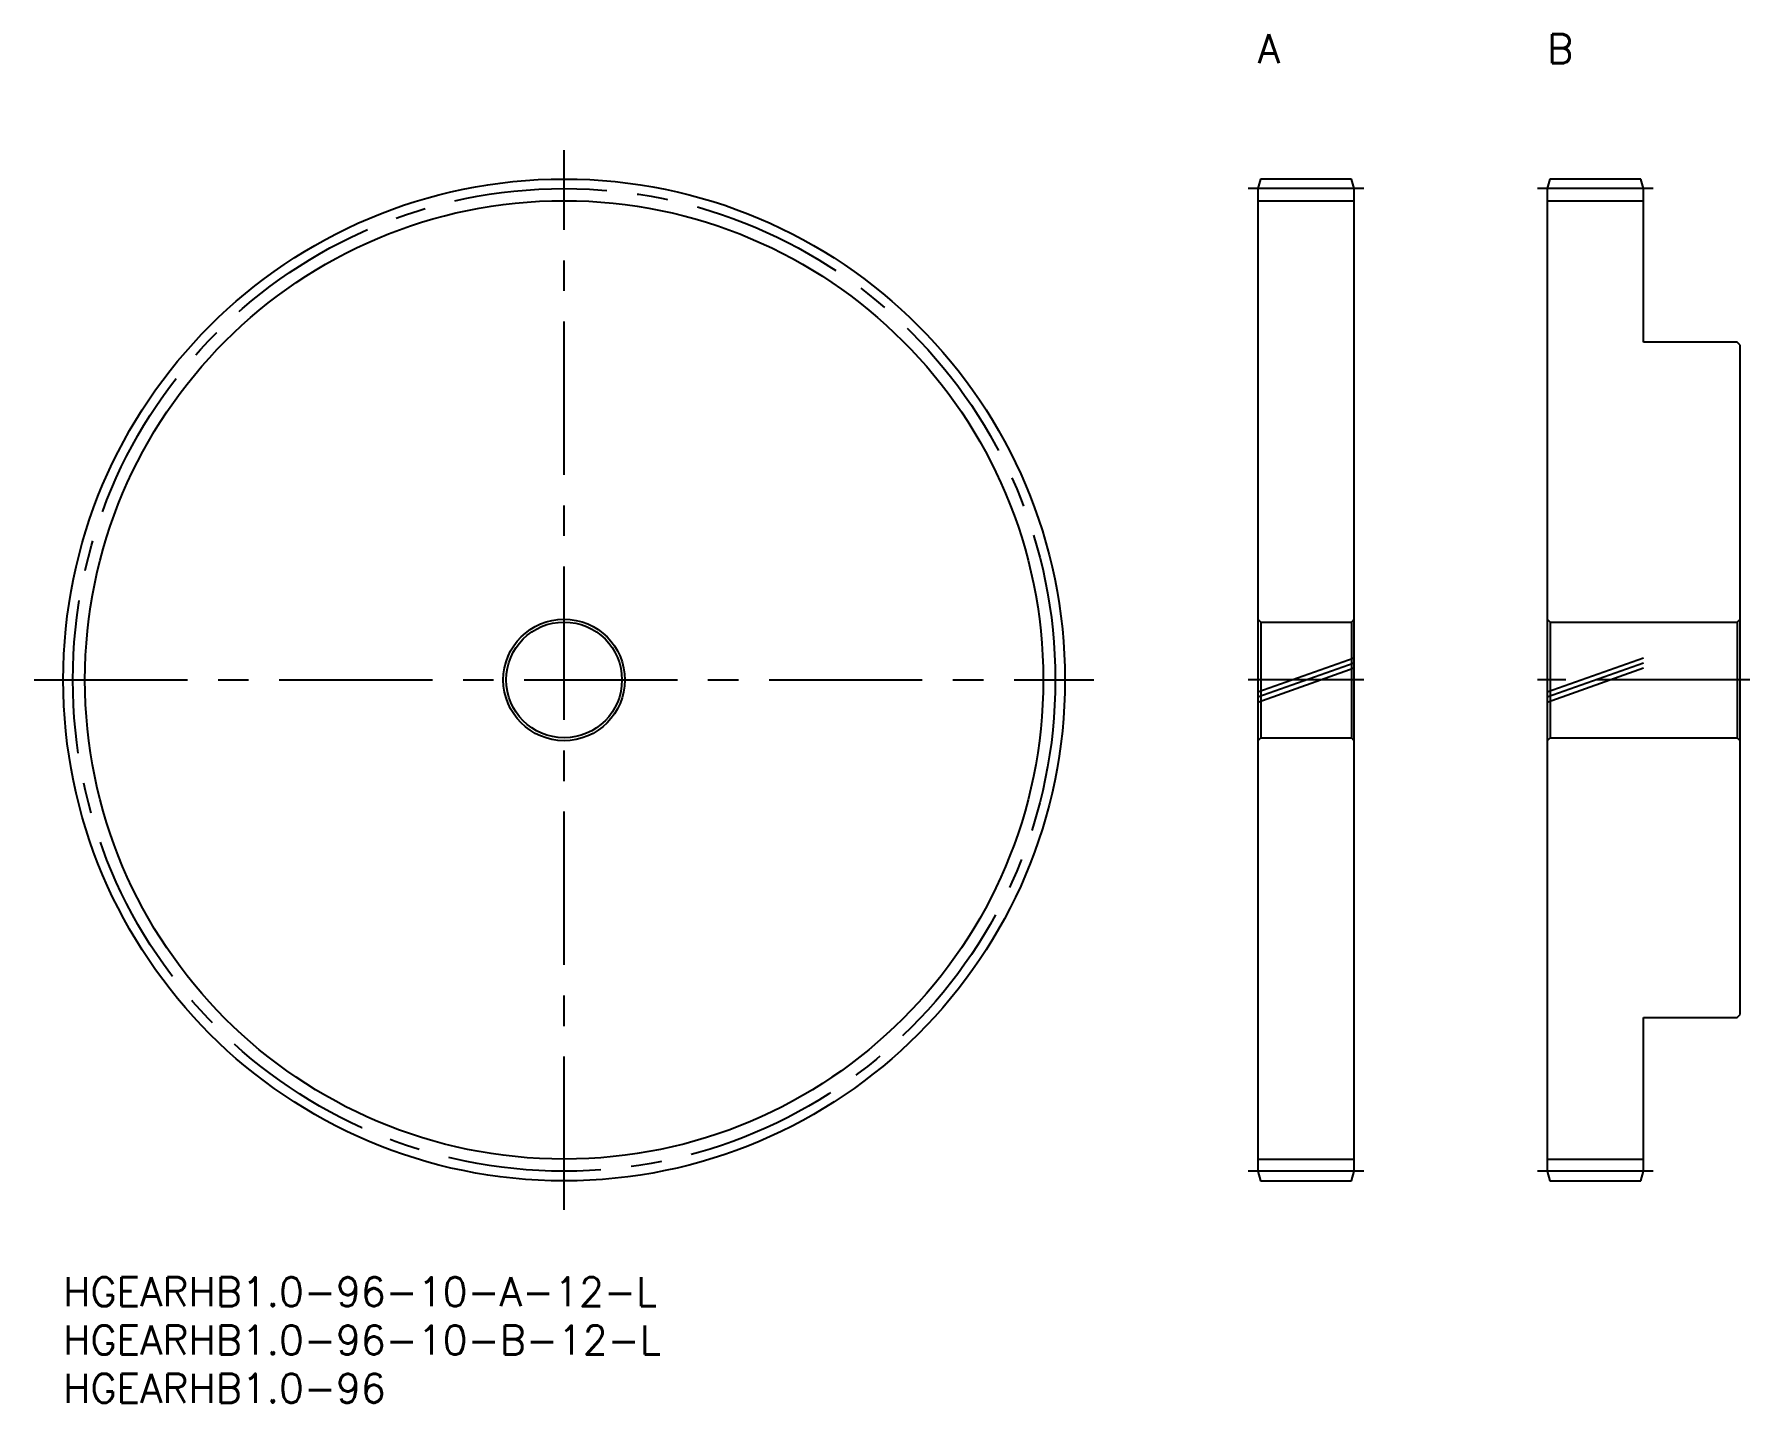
# Model space of a CAD drawing. Extents: x -3 to 175, y -13 to 129.
import ezdxf

# ---------------------------------------------------------------- set-up
doc = ezdxf.new("R2010")
doc.units = 0
doc.header["$LTSCALE"] = 0.5
doc.linetypes.add('CENTER', pattern=[50.8, 31.75, -6.35, 6.35, -6.35])
doc.linetypes.add('PHANTOM', pattern=[63.5, 31.75, -6.35, 6.35, -6.35, 6.35, -6.35])
for name, color, linetype in [('MSM_CENTER', 1, 'CENTER'), ('MSM_CONTINUOUS', 7, 'CONTINUOUS'), ('MSM_IMAGINARY', 6, 'PHANTOM'), ('MSM_NARROW', 5, 'CONTINUOUS'), ('MSM_PART_NUMBER', 7, 'CONTINUOUS')]:
    doc.layers.add(name, color=color, linetype=linetype)
doc.styles.get("Standard").update_dxf_attribs({"font": 'txt.shx', "height": 1, "bigfont": 'bigfont.shx'})

# ---------------------------------------------------------------- blocks, each defined once
blk = doc.blocks.new('*U21')
at = {"layer": 'MSM_PART_NUMBER'}
blk.add_text('A', height=3, dxfattribs=at).set_placement((123.86, 125.86))
blk = doc.blocks.new('*U22')
at = {"layer": 'MSM_PART_NUMBER'}
blk.add_text('B', height=3, dxfattribs=at).set_placement((153.86, 125.86))
blk = doc.blocks.new('*U23')
at = {"layer": 'MSM_PART_NUMBER'}
blk.add_text('HGEARHB1.0-96-10-A-12-L', height=3, dxfattribs=at).set_placement((0, -3))
blk = doc.blocks.new('*U24')
at = {"layer": 'MSM_PART_NUMBER'}
blk.add_text('HGEARHB1.0-96-10-B-12-L', height=3, dxfattribs=at).set_placement((0, -8))
blk = doc.blocks.new('*U25')
at = {"layer": 'MSM_PART_NUMBER'}
blk.add_text('HGEARHB1.0-96', height=3, dxfattribs=at).set_placement((0, -13))

msp = doc.modelspace()

# ---------------------------------------------------------------- linework, layer by layer
at = {"layer": 'MSM_CENTER'}
for p, q in [((51.93, 7), (51.93, 116.86)), ((134.86, 112.86), (122.86, 112.86)), ((164.86, 112.86), (152.86, 112.86)), ((-3, 61.93), (106.86, 61.93)), ((134.86, 61.93), (122.86, 61.93)), ((174.86, 61.93), (152.86, 61.93)), ((134.86, 11), (122.86, 11)), ((164.86, 11), (152.86, 11))]:
    msp.add_line(p, q, dxfattribs=at)
msp.add_circle((51.93, 61.93), 50.93, dxfattribs=at)
at = {"layer": 'MSM_CONTINUOUS'}
for p, q in [((124.13, 113.86), (123.86, 112.86)), ((133.59, 113.86), (124.13, 113.86)), ((133.86, 112.86), (133.59, 113.86)), ((154.13, 113.86), (153.86, 112.86)), ((163.59, 113.86), (154.13, 113.86)), ((163.86, 112.86), (163.59, 113.86)), ((123.86, 112.86), (123.86, 11)), ((133.86, 11), (133.86, 112.86)), ((153.86, 112.86), (153.86, 11)), ((163.86, 96.93), (163.86, 112.86)), ((123.86, 111.61), (133.86, 111.61)), ((153.86, 111.61), (163.86, 111.61)), ((173.56, 96.93), (163.86, 96.93)), ((173.86, 96.63), (173.56, 96.93)), ((173.86, 27.23), (173.86, 96.63)), ((124.16, 67.93), (123.86, 68.23)), ((124.16, 67.93), (124.16, 55.93)), ((124.16, 67.93), (133.56, 67.93)), ((133.86, 68.23), (133.56, 67.93)), ((133.56, 67.93), (133.56, 55.93)), ((154.16, 67.93), (153.86, 68.23)), ((154.16, 67.93), (154.16, 55.93)), ((154.16, 67.93), (173.56, 67.93)), ((173.86, 68.23), (173.56, 67.93)), ((173.56, 67.93), (173.56, 55.93)), ((124.16, 55.93), (123.86, 55.63)), ((124.16, 55.93), (133.56, 55.93)), ((133.86, 55.63), (133.56, 55.93)), ((154.16, 55.93), (153.86, 55.63)), ((154.16, 55.93), (173.56, 55.93)), ((173.86, 55.63), (173.56, 55.93)), ((163.86, 11), (163.86, 26.93)), ((163.86, 26.93), (173.56, 26.93)), ((173.56, 26.93), (173.86, 27.23)), ((123.86, 12.25), (133.86, 12.25)), ((123.86, 11), (124.13, 10)), ((133.59, 10), (133.86, 11)), ((153.86, 12.25), (163.86, 12.25)), ((153.86, 11), (154.13, 10)), ((163.59, 10), (163.86, 11)), ((124.13, 10), (133.59, 10)), ((154.13, 10), (163.59, 10))]:
    msp.add_line(p, q, dxfattribs=at)
for radius in [51.93, 6.3, 6]:
    msp.add_circle((51.93, 61.93), radius, dxfattribs=at)
at = {"layer": 'MSM_IMAGINARY'}
for p, q in [((123.86, 60.69), (133.86, 64.23)), ((153.86, 60.69), (163.86, 64.23)), ((123.86, 60.16), (133.86, 63.7)), ((123.86, 59.63), (133.86, 63.17)), ((153.86, 60.16), (163.86, 63.7)), ((153.86, 59.63), (163.86, 63.17))]:
    msp.add_line(p, q, dxfattribs=at)
at = {"layer": 'MSM_NARROW'}
msp.add_circle((51.93, 61.93), 49.68, dxfattribs=at)

# ---------------------------------------------------------------- block references
at = {"layer": 'MSM_CONTINUOUS'}
for name in ['*U21', '*U22', '*U23', '*U24', '*U25']:
    msp.add_blockref(name, (0, 0), dxfattribs=at)

doc.saveas('drawing.dxf')
